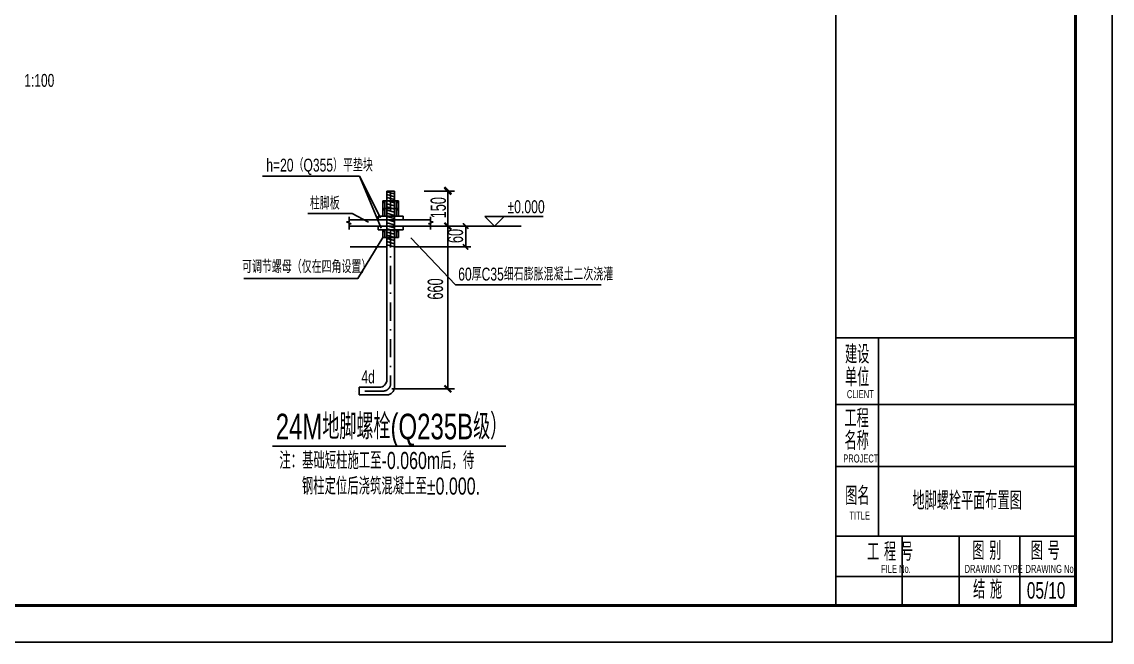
# Model space of a CAD drawing. Extents: x -544850 to 241437, y -10347 to 32059.
# Drawn here: x -159675 to -129880, y -10347 to 6616 of the extents above; entities that cross this region are included whole.
import ezdxf

# ---------------------------------------------------------------- set-up
doc = ezdxf.new("R2010")
doc.units = 0
doc.header["$LTSCALE"] = 1000
for name, pattern in [('98', [0]), ('CENTER2', [1.125, 0.75, -0.125, 0.125, -0.125]), ('DASHDOT', [1, 0.5, -0.25, 0, -0.25])]:
    doc.linetypes.add(name, pattern=pattern)
doc.layers.get('0').update_dxf_attribs({"linetype": 'CONTINUOUS'})
doc.layers.get('Defpoints').update_dxf_attribs({"linetype": 'CONTINUOUS'})
for name, color, linetype in [('A', 1, 'CENTER2'), ('C', 3, 'CONTINUOUS'), ('LAYER1', 1, 'CONTINUOUS'), ('PUB_DIM', 3, 'CONTINUOUS'), ('PUB_TEXT', 7, 'CONTINUOUS'), ('TEXT', 7, 'CONTINUOUS'), ('图框(修改)', 2, 'CONTINUOUS'), ('图框(锁住)', 7, 'CONTINUOUS')]:
    doc.layers.add(name, color=color, linetype=linetype)
doc.layers.add('出图隐藏', color=7, linetype='CONTINUOUS', plot=False)
doc.styles.add('TSSD_Rein', font='天和字符.shx', dxfattribs={"width": 0.7, "bigfont": '天和汉字.shx'})
doc.styles.add('天和', font='天和字符.shx', dxfattribs={"width": 0.7, "bigfont": '天和汉字.shx'})
doc.styles.add('天和黑体', font='天和字符.shx', dxfattribs={"width": 0.7, "bigfont": '天和黑体.shx'})

# ---------------------------------------------------------------- blocks, each defined once
blk = doc.blocks.new('FDTERTER')
at = {"layer": '出图隐藏', "linetype": 'Continuous'}
blk.add_line((53642, 2888), (53642, 988), dxfattribs=at)
at = {"layer": '图框(锁住)', "color": 3, "linetype": 'Continuous'}
for p, q in [((59385, -12), (59385, 41988)), ((53001, 8311), (53001, 2888)), ((51836, 6488), (58385, 6488)), ((51836, 4788), (58385, 4788)), ((55203, 2888), (55203, 988)), ((56864, 2888), (56864, 988)), ((51836, 1788), (58385, 1788)), ((51836, 988), (58385, 988)), ((-15, -12), (59385, -12))]:
    blk.add_line(p, q, dxfattribs=at)
at = {"layer": '图框(锁住)', "linetype": 'Continuous'}
for p, q in [((51836, 40988), (51836, 988)), ((51836, 8311), (58385, 8311)), ((51836, 2888), (58385, 2888))]:
    blk.add_line(p, q, dxfattribs=at)
at = {"layer": '图框(锁住)', "linetype": 'Continuous', "const_width": 80}
blk.add_lwpolyline([(58385, 39888), (58385, 40988), (2485, 40988), (2485, 988), (58385, 988)], close=True, dxfattribs=at)
at = {"layer": '图框(锁住)', "linetype": 'Continuous', "const_width": 35}
blk.add_lwpolyline([(51836, 988), (51836, 40988)], dxfattribs=at)
at = {"layer": '图框(修改)', "linetype": 'Continuous', "style": '天和', "width": 0.7}
blk.add_text('结 施', height=500, dxfattribs=at).set_placement((55582, 1179))
at = {"layer": '图框(锁住)', "color": 3, "linetype": 'Continuous', "width": 0.7}
for s, height, style, p in [('建设', 500, '天和', (52084, 7607)), ('单位', 500, '天和', (52084, 6980)), ('CLIENT', 220, '天和黑体', (52136, 6660)), ('工程', 500, '天和', (52070, 5859)), ('名称', 500, '天和', (52070, 5245)), ('PROJECT', 220, '天和黑体', (52036, 4901)), ('图名', 500, '天和', (52090, 3741)), ('TITLE', 220, '天和黑体', (52204, 3341)), ('工 程 号', 500, '天和', (52686, 2211)), ('图 别', 500, '天和', (55563, 2238)), ('图 号', 500, '天和', (57159, 2238)), ('FILE No.', 220, '天和黑体', (53068, 1883)), ('DRAWING TYPE', 220, '天和黑体', (55351, 1883)), ('DRAWING No.', 220, '天和黑体', (57016, 1883))]:
    blk.add_text(s, height=height, dxfattribs=dict(at, style=style)).set_placement(p)
blk = doc.blocks.new('END')
at = {"const_width": 40}
blk.add_lwpolyline([(-65, -65), (65, 65)], dxfattribs=at)

msp = doc.modelspace()

# ---------------------------------------------------------------- linework, layer by layer
at = {"linetype": '98'}
for p, q in [((-150451.2, 2396.4), (-153095.4, 2396.4)), ((-150451.2, 2396.4), (-149859, 973.5)), ((-150451.2, 2396.4), (-149870.3, 1252.5)), ((-150644.5, 1371.8), (-151856.5, 1371.8)), ((-150199.8, 1135.8), (-150644.5, 1371.8)), ((-149047.6, 713.4), (-147827.7, -575.7)), ((-147827.7, -575.7), (-143841.7, -575.7))]:
    msp.add_line(p, q, dxfattribs=at)
at = {"color": 3, "linetype": 'ByBlock'}
for p, q in [((-148677.2, 1987.2), (-147855.3, 1987.2)), ((-148033.9, 463), (-148033.9, 1985.7)), ((-150732.4, 1029.8), (-147855.3, 1029.8)), ((-147546.4, 462.9), (-147546.4, 1028.6)), ((-149699.7, 461.7), (-150706, 461.7)), ((-147403.6, 461.7), (-149493.2, 461.7)), ((-148033.9, -3419.3), (-148033.9, 460.3)), ((-149567.7, -3420.7), (-147855.3, -3420.7))]:
    msp.add_line(p, q, dxfattribs=at)
for p, q in [((-149811.6, 1305.1), (-149811.6, 1718.2)), ((-149699.7, 1718.2), (-149811.6, 1718.2)), ((-149699.7, 1511.7), (-149811.6, 1511.7)), ((-149755.6, 1305.1), (-149755.6, 1718.2)), ((-149437.3, 1305.1), (-149437.3, 1718.2)), ((-149381.3, 1305.1), (-149381.3, 1718.2)), ((-150732.4, 1201.9), (-148506.5, 1201.9)), ((-149252.2, 1305.1), (-149940.7, 1305.1)), ((-149940.7, 1305.1), (-149940.7, 1201.9)), ((-149252.2, 1305.1), (-149252.2, 1201.9)), ((-149940.7, 1029.8), (-149940.7, 926.5)), ((-149699.7, 926.5), (-149811.6, 926.5)), ((-149811.6, 720), (-149811.6, 926.5)), ((-149755.6, 720), (-149755.6, 926.5)), ((-149437.3, 720), (-149437.3, 926.5)), ((-149381.3, 720), (-149381.3, 926.5)), ((-149252.2, 1029.8), (-149252.2, 926.5)), ((-147639.8, 1029.8), (-147403.6, 1029.8)), ((-149699.7, 720), (-149811.6, 720)), ((-149699.7, 778.9), (-149699.7, -3171.4)), ((-149493.2, 778.9), (-149493.2, -3377.9)), ((-149906.2, -3377.9), (-150457, -3377.9)), ((-150457, -3377.9), (-150457, -3584.4)), ((-150457, -3584.4), (-149699.7, -3584.4))]:
    msp.add_line(p, q)
at = {"linetype": '98'}
msp.add_lwpolyline([(-153608.7, -402.7), (-150489.8, -402.7), (-149811.6, 720)], dxfattribs=at)
at = {"const_width": 42.7}
msp.add_lwpolyline([(-152829.5, -4985.8), (-146440.5, -4985.8)], dxfattribs=at)
for centre, radius, start, end in [((-149712.4, 1619), 100, 82.70667, 172.43051), ((-149712.4, 1412.4), 100, 82.70667, 172.43051), ((-149480.5, 1619), 100, 7.56949, 97.29333), ((-149480.5, 1412.4), 100, 7.56949, 97.29333), ((-149712.4, 827.3), 100, 82.70667, 172.43051), ((-149480.5, 827.3), 100, 7.56949, 97.29333), ((-149906.2, -3171.4), 206.5, 270, 0), ((-149699.7, -3377.9), 206.5, 270, 0)]:
    msp.add_arc(centre, radius, start, end)
at = {"layer": 'A', "linetype": 'DASHDOT'}
for p, q in [((-149596.4, 1942.2), (-149596.4, -3274.7)), ((-149803, -3481.2), (-150734.8, -3481.2))]:
    msp.add_line(p, q, dxfattribs=at)
msp.add_arc((-149803, -3274.7), 206.5, 270, 0, dxfattribs=at)
at = {"layer": 'C'}
msp.add_line((-148633.6, 1029.8), (-146026.2, 1029.8), dxfattribs=at)
at = {"layer": 'Defpoints', "color": 0, "linetype": 'ByBlock'}
for p in [(-149493.2, 1830.1), (-148077.7, 2001.9), (-148033.9, 2001.9), (-148033.9, 1987.2), (-149493.2, 1700.9), (-149493.2, 1494.3), (-149493.2, 1012.5), (-148077.7, 1029.9), (-148033.9, 1029.9), (-147711.2, 1029.8), (-147546.4, 1029.8), (-149493.2, 461.7), (-149656.9, -3420.7)]:
    msp.add_point(p, dxfattribs=at)
at = {"layer": 'LAYER1', "color": 3}
for p, q in [((-149699.7, 778.9), (-149699.7, 1987.2)), ((-149493.2, 1987.2), (-149699.7, 1987.2)), ((-149699.7, 1966.8), (-149493.2, 1907.7)), ((-149493.2, 1830.1), (-149699.7, 1889.2)), ((-149699.7, 1811.5), (-149493.2, 1752.5)), ((-149493.2, 1987.2), (-149493.2, 778.9)), ((-149493.2, 1666.4), (-149699.7, 1725.5)), ((-149699.7, 1718.2), (-149381.3, 1718.2)), ((-149699.7, 1639.4), (-149493.2, 1580.4)), ((-149493.2, 1494.3), (-149699.7, 1553.4)), ((-149699.7, 1511.7), (-149381.3, 1511.7)), ((-150732.4, 1283.9), (-150732.4, 1143.3)), ((-149699.7, 1467.3), (-149493.2, 1408.3)), ((-149699.7, 1381.3), (-149493.2, 1322.2)), ((-149699.7, 1295.2), (-149493.2, 1236.2)), ((-149493.2, 1150.1), (-149699.7, 1209.2)), ((-148506.5, 1283.9), (-148506.5, 1143.3)), ((-150732.4, 1143.3), (-150806.9, 1143.3)), ((-150806.9, 1143.3), (-150674.4, 1093.6)), ((-150732.4, 1093.6), (-150732.4, 936.4)), ((-150674.4, 1093.6), (-150732.4, 1093.6)), ((-149252.2, 926.5), (-149940.7, 926.5)), ((-149699.7, 1123.1), (-149493.2, 1064.1)), ((-149699.7, 1037.1), (-149493.2, 978)), ((-149381.3, 1029.8), (-149699.7, 1029.8)), ((-149493.2, 892), (-149699.7, 951)), ((-148432, 1143.3), (-148564.5, 1093.6)), ((-148564.5, 1093.6), (-148506.5, 1093.6)), ((-148506.5, 1143.3), (-148432, 1143.3)), ((-148506.5, 1093.6), (-148506.5, 936.4)), ((-149699.7, 865), (-149493.2, 805.9)), ((-149699.7, 778.9), (-149493.2, 719.9)), ((-149699.7, 720), (-149381.3, 720)), ((-149493.2, 633.8), (-149699.7, 692.9)), ((-149699.7, 606.8), (-149493.2, 547.8)), ((-149699.7, 520.8), (-149493.2, 461.7))]:
    msp.add_line(p, q, dxfattribs=at)
at = {"layer": 'PUB_DIM'}
for p, q in [((-146756.2, 1029.8), (-147020.9, 1294.5)), ((-147020.9, 1294.5), (-145432.7, 1294.5)), ((-146756.2, 1029.8), (-146491.5, 1294.5)), ((-147344.4, 1029.8), (-146504.1, 1029.8))]:
    msp.add_line(p, q, dxfattribs=at)

# ---------------------------------------------------------------- block references
at = {"linetype": 'Continuous'}
msp.add_blockref('FDTERTER', (-189264.7, -10334.8), dxfattribs=at)
at = {"color": 3, "linetype": 'ByBlock'}
for p, xscale, yscale, zscale, rotation in [((-148033.9, 2001.9), 1.428571428557916, 1.428571428557916, 1.428571428571422, 90), ((-148033.9, 2001.8), 1.428571428557916, 1.428571428557916, 1.428571428571422, 270), ((-148033.9, 1987.2), 1.428571428557916, 1.428571428557916, 1.428571428571422, 90), ((-148033.9, 1029.9), 1.428571428557916, 1.428571428557916, 1.428571428571422, 90), ((-148033.9, 1029.8), 1.428571428557916, 1.428571428557916, 1.428571428571422, 270), ((-147546.4, 1029.8), 1.142857142909634, 1.142857142909634, 1.142857142857122, 90), ((-147546.4, 461.7), 1.142857142909634, 1.142857142909634, 1.142857142857122, 270), ((-148033.9, -3420.7), 1.428571428557916, 1.428571428557916, 1.428571428571422, 270)]:
    msp.add_blockref('END', p, dxfattribs=dict(at, xscale=xscale, yscale=yscale, zscale=zscale, rotation=rotation))

# ---------------------------------------------------------------- texts
at = {"linetype": '98', "style": 'TSSD_Rein', "width": 0.7}
for s, height, p in [('60厚C35细石膨胀混凝土二次浇灌', 352.941, (-147749.7, -459)), ('注：基础短柱施工至-0.060m后，待', 466.667, (-152638, -5612)), ('钢柱定位后浇筑混凝土至%%P0.000.', 466.667, (-152021.9, -6312))]:
    msp.add_text(s, height=height, dxfattribs=at).set_placement(p)
at = {"layer": 'PUB_TEXT', "style": '天和', "width": 0.7}
for s, height, p in [('1:100', 350.19, (-159607.1, 4839.1, -487.5)), ('地脚螺栓平面布置图', 500, (-135340.4, -6725.4))]:
    msp.add_text(s, height=height, dxfattribs=at).set_placement(p)
at = {"layer": 'TEXT'}
for s, height, style, width, p in [('h=20（Q355）平垫块', 352.941, 'TSSD_Rein', 0.7, (-152994.5, 2520.8)), ('柱脚板', 352.94, 'TSSD_Rein', 0.7, (-151803, 1481.9)), ('%%P0.000', 352.94, 'TSSD_Rein', 0.705882, (-146403.3, 1382.7)), ('可调节螺母（仅在四角设置）', 352.941, 'TSSD_Rein', 0.7, (-153657.4, -254.8)), ('4d', 352.94, 'TSSD_Rein', 0.7, (-150396.5, -3270)), ('24M地脚螺栓(Q235B级）', 700, '天和', 0.7, (-152737, -4799.7))]:
    msp.add_text(s, height=height, dxfattribs=dict(at, style=style, width=width)).set_placement(p)
at = {"layer": 'TEXT', "linetype": 'ByBlock', "style": 'TSSD_Rein', "width": 0.62}
for s, p in [('150', (-148085.4, 1242.3)), ('60', (-147617.8, 565.3)), ('660', (-148165.2, -980.3))]:
    msp.add_text(s, height=420.17, rotation=90, dxfattribs=at).set_placement(p)
at = {"layer": '图框(修改)', "linetype": 'Continuous', "style": '天和', "width": 0.7}
msp.add_text('05/10', height=450, dxfattribs=at).set_placement((-132212, -9155.6))

doc.saveas('drawing.dxf')
